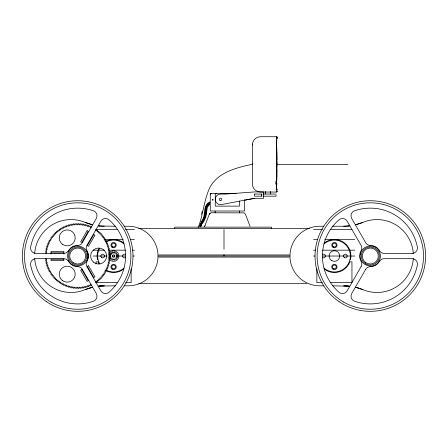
<?xml version="1.0" encoding="UTF-8"?>
<svg xmlns="http://www.w3.org/2000/svg" width="448" height="448" viewBox="0 0 448 448"><rect width="100%" height="100%" fill="white"/><g stroke="black" fill="none" stroke-linecap="round" stroke-linejoin="round"><path stroke-width="0.67" d="M252.398 144.973L252.398 144.816A8.092 8.092 0 0 1 260.49 136.724L276.651 136.724L277.144 137.273L276.993 137.626L277.105 137.06L276.612 136.724L276.612 137.357M276.937 165.659L276.937 164.17M276.931 166.846L276.937 165.357M276.931 166.55L276.83 176.198M276.914 170.016L276.914 169.73M276.612 185.388L276.64 183.372M276.898 171.959L276.909 170.878M276.612 142.43L276.937 137.827M276.875 173.723L276.881 172.967M276.864 174.474L276.797 177.643M276.825 176.562L276.724 180.499M276.752 179.43L276.629 183.747A10.802 0.521 -87.2 0 0 276.606 185.427M276.646 183.182L276.657 182.734M276.774 178.718L276.791 178.002M276.702 181.21L276.713 180.852M199.937 226.61L200.2 224.571M200.614 226.671C201.426 221.446 206.735 217.655 206.018 211.814M199.942 226.47L200.133 224.812M45.315 253.697L45.349 253.266L46.581 252.952L46.62 252.566L45.483 252.006L45.539 251.574L46.788 251.328L46.844 250.942L45.741 250.326L45.819 249.9L47.074 249.715L47.152 249.334L46.082 248.657L46.183 248.237L47.449 248.125L47.544 247.75L46.508 247.016L46.631 246.602L47.902 246.551L48.02 246.182L47.023 245.398L47.169 244.989L48.44 245.006L48.574 244.642L47.622 243.807L47.785 243.404L49.056 243.488L49.213 243.135L48.3 242.25L48.49 241.858L49.75 242.01L49.924 241.662L49.062 240.727L49.269 240.346L50.523 240.565L50.714 240.229L50.014 239.07L51.369 239.165L51.582 238.84L50.82 237.821L51.066 237.462L52.287 237.81L52.517 237.496L51.811 236.438L52.074 236.096L53.273 236.505L53.519 236.202L52.87 235.11L53.15 234.786L54.331 235.256L54.589 234.965L54.001 233.839L54.298 233.526L55.451 234.058L55.726 233.783L55.194 232.63L55.507 232.333L56.627 232.926L56.918 232.669L56.448 231.487L56.773 231.207L57.865 231.857L58.167 231.61L57.758 230.406L58.106 230.143L59.158 230.849L59.472 230.625L59.13 229.398L59.483 229.158L60.502 229.914L60.827 229.706L60.547 228.469L60.917 228.239L61.891 229.051L62.227 228.861L62.014 227.606L62.395 227.399L63.325 228.262L63.672 228.088L63.521 226.828L63.913 226.638L64.798 227.55L65.15 227.394L65.066 226.122L65.47 225.96L66.304 226.912L66.668 226.772L66.651 225.506L67.06 225.361L67.844 226.358L68.214 226.24L68.264 224.969L68.678 224.846L69.412 225.882L69.787 225.781L69.899 224.521L70.325 224.414L71.002 225.49L71.378 225.411L71.562 224.151L71.988 224.073L72.61 225.182L72.99 225.12L73.237 223.877L73.668 223.821L74.228 224.958L74.614 224.918L74.928 223.686L75.359 223.653L75.858 224.823L76.244 224.801L76.625 223.586L77.056 223.574L77.493 224.767L77.879 224.767L78.322 223.574L78.753 223.586L79.128 224.801L79.52 224.823L80.018 223.653L80.45 223.686L80.763 224.918L81.15 224.958L81.71 223.821L82.141 223.877L82.387 225.12L82.768 225.182L83.39 224.073L83.815 224.151L84 225.411L84.375 225.49L85.053 224.414L85.473 224.521L85.59 225.781L85.966 225.882L86.699 224.846L87.114 224.969L87.164 226.24L87.534 226.358L88.318 225.361L88.726 225.506L88.71 226.772L89.068 226.912L89.908 225.96L90.306 226.122L90.227 227.394L90.58 227.55L91.465 226.638L91.857 226.828M206.069 211.014L206.618 207.278L208.667 204.462M276.914 138.068L276.864 138.606M205.1 214.155C205.47 210.263 205.178 205.576 209.031 203.23M201.314 226.246L201.729 224.375L204.075 221.032L205.811 217.213L207.379 207.206L209.742 204.406M200.642 226.005L201.202 223.894L203.588 220.506L205.218 216.815L206.646 207.194L209.423 203.795M201.55 214.194L202.222 211.366M204.91 215.286L203.358 219.531L200.519 223.726M198.29 227.377C203.196 214.458 203.868 200.239 209.787 187.678C217.846 172.228 236.438 167.686 252.118 164.321M252.431 163.722L252.448 164.304M204.702 226.313L209.429 213.892L210.986 212.806M200.39 224.022L202.826 220.438L204.333 217.302L206.181 206.528L207.71 204.439L209.927 202.507M276.987 189.504L276.612 189.655L276.612 189.162M209.3 214.172L210.078 213.164M277.082 184.061L277.082 183.719M111.026 254.358L111.401 253.893L111.082 253.585A1.551 1.551 0 0 1 110.807 252.806L111.076 252.594A1.546 1.546 0 0 1 111.776 253.036C111.804 253.719 112.907 253.187 112.386 252.739A1.551 1.551 0 0 1 112.482 251.916L112.812 251.838A1.551 1.551 0 0 1 113.254 252.543C112.98 253.17 114.206 253.17 113.932 252.543A1.546 1.546 0 0 1 114.374 251.838L114.705 251.916A1.551 1.551 0 0 1 114.8 252.739C114.587 254.302 115.78 252.146 116.379 252.806A1.551 1.551 0 0 1 116.105 253.585C115.237 254.906 117.247 253.478 117.499 254.335A1.546 1.546 0 0 1 116.911 254.918C116.239 254.789 116.514 255.987 117.062 255.584A1.546 1.546 0 0 1 117.846 255.853C117.986 256.732 115.562 256.323 116.911 257.13A1.551 1.551 0 0 1 117.499 257.718L117.348 258.026A1.551 1.551 0 0 1 116.53 257.93C116.206 257.326 115.444 258.283 116.105 258.462A1.546 1.546 0 0 1 116.379 259.241C115.606 259.655 114.391 257.757 114.811 259.728C114.274 261.346 113.658 257.768 113.254 259.51A1.551 1.551 0 0 1 112.818 260.21C111.927 260.154 112.868 257.874 111.776 259.017A1.551 1.551 0 0 1 111.076 259.459C110.298 259.017 112.134 257.376 110.656 257.93A1.551 1.551 0 0 1 109.838 258.026L109.687 257.718A1.546 1.546 0 0 1 110.275 257.13C111.63 256.323 109.2 256.732 109.34 255.853A1.551 1.551 0 0 1 110.124 255.584C110.673 255.987 110.947 254.789 110.275 254.918A1.551 1.551 0 0 1 109.687 254.335L109.838 254.027A1.551 1.551 0 0 1 110.656 254.117L111.026 254.358L111.317 253.982M204.226 226.766L205.005 225.758M201.001 221.771C206.595 216.832 202.227 207.816 207.995 203.235M277.105 189.286L276.612 189.655M208.314 203.857L209.821 202.597M207.956 203.269L209.586 201.919M95.894 282.895L96.247 282.649L95.906 281.428L96.219 281.198L97.272 281.904L97.614 281.641L97.21 280.437L97.507 280.196L98.599 280.846L98.93 280.56L98.459 279.384L98.745 279.126L99.87 279.714L100.184 279.418L99.652 278.264L99.926 277.99L101.08 278.522L101.377 278.208L100.789 277.082L101.046 276.797L102.228 277.267L102.508 276.937L101.858 275.845L102.099 275.542L103.303 275.951L103.566 275.61L102.861 274.551L103.09 274.243L104.311 274.585L104.558 274.226L103.796 273.213L104.009 272.888L105.246 273.168L105.47 272.798L104.658 271.818L104.854 271.488L106.21 271.51L105.448 270.39L105.627 270.043L106.887 270.194L107.072 269.802L106.165 268.918L106.322 268.559L107.587 268.643L107.755 268.246L106.798 267.406L106.938 267.047L108.209 267.064L108.354 266.655L107.358 265.866L107.475 265.502L108.746 265.451L108.87 265.037L107.828 264.303L107.929 263.928L109.194 263.81L109.295 263.39L108.22 262.713L108.304 262.332L109.558 262.153L109.637 261.727L108.528 261.106L108.59 260.725L109.838 260.473L109.894 260.047L108.752 259.487L108.797 259.101L110.023 258.787L110.057 258.356L108.892 257.852L108.914 257.466L110.124 257.09L110.135 256.659L108.942 256.217L108.942 255.83L110.135 255.394L110.124 254.957L108.914 254.582L108.892 254.195L110.057 253.697L110.023 253.266L108.797 252.952L108.752 252.566L109.894 252.006L109.838 251.574L108.59 251.328L108.528 250.942L109.637 250.326L109.558 249.9L108.304 249.715L108.22 249.334L109.295 248.657L109.194 248.237L107.929 248.125L107.828 247.75L108.87 247.016L108.746 246.602L107.475 246.551L107.358 246.182L108.354 245.398L108.209 244.989L106.938 245.006L106.798 244.642L107.755 243.807L107.587 243.404L106.322 243.488L106.165 243.135L107.072 242.25L106.887 241.858L105.627 242.01L105.448 241.662L106.31 240.727L106.103 240.346L104.854 240.565L104.658 240.229L105.47 239.254L105.246 238.885L104.009 239.165L103.796 238.84L104.558 237.821L104.311 237.462L103.09 237.81L102.861 237.496L103.566 236.438L103.303 236.096L102.099 236.505L101.858 236.202L102.508 235.11L102.228 234.786L101.046 235.256L100.789 234.965L101.377 233.839L101.08 233.526L99.926 234.058L99.652 233.783L100.184 232.635L99.87 232.333L98.745 232.926L98.459 232.669L98.93 231.487L98.599 231.207L97.507 231.857L97.21 231.61L97.614 230.406L97.272 230.143L96.219 230.849L95.906 230.625L96.247 229.398L95.894 229.158M91.857 285.225L91.465 285.41L90.58 284.502L90.222 284.659L90.306 285.925L89.908 286.093L89.068 285.135L88.71 285.275L88.726 286.546L88.318 286.692L87.534 285.69L87.164 285.813L87.114 287.078L86.699 287.202L85.966 286.166L85.59 286.266L85.473 287.532L85.053 287.633L84.375 286.558L83.994 286.642L83.815 287.896L83.39 287.974L82.768 286.866L82.387 286.927L82.141 288.17L81.71 288.232L81.15 287.09L80.763 287.129L80.45 288.361L80.018 288.394L79.52 287.23L79.128 287.246L78.753 288.462L78.322 288.473L77.879 287.28L77.493 287.28L77.056 288.473L76.625 288.462L76.244 287.246L75.858 287.23L75.359 288.394L74.928 288.361L74.614 287.129L74.228 287.09L73.668 288.232L73.237 288.17L72.99 286.927L72.61 286.866L71.988 287.974L71.562 287.896L71.378 286.642L71.002 286.558L70.325 287.633L69.899 287.532L69.787 286.266L69.412 286.166L68.678 287.202L68.264 287.078L68.214 285.813L67.844 285.69L67.06 286.692L66.651 286.546L66.668 285.275L66.304 285.135L65.47 286.093L65.066 285.925L65.15 284.659L64.798 284.502L63.913 285.41L63.521 285.225L63.672 283.965L63.325 283.786L62.39 284.648L62.014 284.441L62.227 283.192L61.891 282.996L60.917 283.808L60.547 283.584L60.827 282.346L60.502 282.134L59.483 282.895L59.13 282.649L59.472 281.428L59.158 281.198L58.106 281.904L57.758 281.641L58.167 280.437L57.865 280.196L56.773 280.846L56.448 280.56L56.918 279.384L56.627 279.121L55.507 279.714L55.194 279.418L55.726 278.264L55.451 277.99L54.298 278.522L53.995 278.208L54.589 277.082L54.331 276.797L53.15 277.267L52.87 276.937L53.519 275.845L53.273 275.542L52.074 275.951L51.811 275.61L52.517 274.551L52.287 274.238L51.066 274.585L50.82 274.226L51.582 273.213L51.369 272.888L50.014 272.983L50.714 271.818L50.523 271.488L49.269 271.701L49.062 271.32L49.924 270.39L49.75 270.043L48.49 270.194L48.3 269.802L49.213 268.918L49.056 268.559L47.785 268.643L47.622 268.246L48.574 267.406L48.44 267.047L47.169 267.064L47.023 266.655L48.02 265.866L47.902 265.502L46.631 265.451L46.508 265.037L47.544 264.303L47.449 263.928L46.183 263.81L46.082 263.39L47.152 262.713L47.074 262.332L45.819 262.153L45.741 261.727L46.844 261.106L46.788 260.725L45.539 260.473L45.483 260.047L46.62 259.487L46.581 259.101L45.349 258.787L45.315 258.356M85.053 289.666L92.686 287.241A50.014 50.014 0 0 0 85.053 289.666A36.445 36.445 0 0 1 34.675 258.513M362.947 222.382L355.314 224.806A50.014 50.014 0 0 0 362.947 222.382A36.445 36.445 0 0 1 413.325 253.534M89.684 287.997L92.686 287.246M244.479 200.217L254.604 198.302L263.558 198.302L263.558 191.918L254.604 191.918L225.893 194.046L220.573 194.046A5.32 5.32 0 0 0 215.314 200.2A5.32 5.32 0 0 0 222.214 204.428L254.621 198.302M348.639 225.988L349.849 225.803A50.014 50.014 0 0 1 343.711 226.229L332.763 226.229M343.711 226.229L348.628 225.988M99.361 286.065L115.237 285.818M276.858 164.388L347.85 164.388M236.113 193.547L210.263 193.547L210.263 211.014L244.474 211.014L244.474 199.73M254.621 194.046L261.486 194.046L261.486 196.174L254.621 196.174L254.643 194.046M262.87 194.046L276.052 194.046M262.87 196.174L276.052 196.174L276.052 195.11M211.294 212.783L244.07 212.878L245.442 214.172L250.04 226.313M99.372 225.988L115.237 226.229M124.13 226.229L128.234 226.229A29.792 29.792 0 0 1 158.026 256.026L289.962 256.026A29.792 29.792 0 0 0 319.766 285.818L323.87 285.818M323.87 226.229L319.766 226.229A29.792 29.792 0 0 0 289.974 256.026M138.684 228.357L300.597 228.357M300.938 228.357L309.495 228.357M95.984 229.421L117.684 229.421M125.384 229.421L134.484 229.421M313.516 229.421L322.616 229.421M330.316 229.421L352.016 229.421M104.384 239.529L123.284 239.529M130.284 239.529L134.484 239.529M313.516 239.529L317.716 239.529M324.716 239.529L354.816 239.529M93.184 250.174L104.384 250.174M108.584 250.174L125.384 250.174M132.384 250.174L134.484 250.174M313.516 250.174L315.616 250.174M322.616 250.174L354.816 250.174M51.033 252.834L63.862 252.834M158.855 254.962L289.106 254.962M93.184 256.026L107.184 256.026M108.584 256.026L110.684 256.026M112.084 256.026L114.884 256.026M116.284 256.026L125.384 256.026M133.084 256.026L134.484 256.026M313.516 256.026L314.916 256.026M322.616 256.026L354.816 256.026M158.855 257.09L289.106 257.09M117.376 282.626L96.046 282.626L96.046 281.243M125.636 282.626L131.141 282.626L131.141 268.794M322.364 282.626L316.859 282.626L316.859 268.794M330.624 282.626L351.954 282.626L351.954 261.878L349.826 261.878A16.492 16.492 0 0 1 324.794 269.427M138.684 283.69L306.757 283.69M124.13 285.818L128.234 285.818A29.792 29.792 0 0 0 158.026 256.026M332.763 285.818L349.86 286.244A50.014 50.014 0 0 0 343.711 285.818L348.639 286.065M99.361 225.988L98.151 225.803A50.014 50.014 0 0 0 104.289 226.229M362.947 289.666A50.014 50.014 0 0 0 355.331 287.19L362.947 289.666A36.445 36.445 0 0 0 413.325 258.513M355.314 287.241L358.305 287.997M85.053 222.382L92.686 224.806A50.014 50.014 0 0 1 85.053 222.382A36.445 36.445 0 0 0 34.675 253.534M276.808 191.027L277.138 191.582L276.651 192.052L260.49 192.052A8.092 8.092 0 0 1 252.398 183.96L252.398 144.06M276.903 191.078C277.648 191.442 276.394 192.707 276.612 191.559M276.886 190.372L276.612 186.346M276.842 189.924L276.892 190.445M276.634 145.118L276.696 147.403M276.674 146.726L276.741 148.764M276.707 147.745L276.802 151.166M276.746 149.106L276.769 149.789M276.774 150.136L276.836 152.88M276.64 145.432L276.612 143.394M276.819 151.861L276.87 154.694M276.842 153.11L276.909 157.78M276.629 144.917L276.623 144.715A10.797 0.51 87.3 0 1 276.629 141.495A10.814 0.51 87.3 0 1 276.64 140.795A10.814 0.465 87.4 0 1 276.685 140.263A10.83 0.476 87.7 0 1 276.724 139.916M276.881 155.372L276.892 156.61M276.898 156.996L276.931 162.081M276.914 158.558L276.92 159.729M276.931 161.689L276.937 164.466M276.937 162.68L276.937 163.867M276.612 140.414L276.612 188.121M271.533 228.743L271.533 227.147L174.698 227.147L174.698 228.743M270.665 191.386L270.665 194.046M265.345 191.386L265.345 194.046M261.47 194.046L261.47 196.174M239.607 211.014L239.607 212.783M239.473 201.006L239.473 206.119L215.264 206.119L215.264 199.73M224 229.421L224 249.206M224 254.66L224 256.026M215.264 193.547L215.264 199.136M215.135 211.014L215.135 212.783M96.046 263.95L96.046 261.878L98.174 261.878A16.492 16.492 0 0 0 99.193 264.062M63.862 254.111L63.862 251.502L51.033 251.502L51.033 254.111M252.403 164.192A0.605 0.364 65.4 0 1 252.454 163.688M276.623 182.952A10.814 0.476 -87.4 0 1 276.668 181.362M276.69 146.849A10.814 0.465 87.4 0 1 276.662 145.634M275.727 181.485A60.306 0.353 82.6 0 1 275.839 182.414M275.884 182.986A60.25 0.47 82.1 0 1 275.996 183.898M275.951 183.669A60.211 0.616 81.6 0 1 276.069 184.576M276.679 188.261A10.819 0.493 -87.5 0 1 276.64 187.382A10.808 0.51 -87.3 0 1 276.623 186.217M277.021 137.827A60.239 0.599 -81.6 0 1 277.043 137.81M276.903 138.432A60.29 0.454 -82.2 0 1 276.954 138.18M276.618 140.599A60.351 0.325 -82.7 0 1 276.69 140.084M124.046 268.089A15.96 15.96 0 0 1 105.946 270.032M99.585 263.676A15.96 15.96 0 0 1 99.585 248.377M105.946 242.015A15.96 15.96 0 0 1 124.046 243.964M125.619 257.516A1.865 1.865 0 0 1 123.122 257.275A1.865 1.865 0 0 1 123.122 254.772A1.865 1.865 0 0 1 125.619 254.537M108.606 254.167A5.32 5.32 0 0 1 116.782 251.765A5.32 5.32 0 0 1 116.782 260.282A5.32 5.32 0 0 1 108.606 257.886M123.206 269.427A16.492 16.492 0 0 1 104.983 270.094M97.546 259.846A16.492 16.492 0 0 1 99.025 248.287M105.61 241.59A16.492 16.492 0 0 1 123.57 242.889M324.43 242.889A16.492 16.492 0 0 1 350.454 259.846M322.381 254.537A1.865 1.865 0 0 1 324.878 254.772A1.865 1.865 0 0 1 324.878 257.275A1.865 1.865 0 0 1 322.381 257.516M323.954 243.964A15.96 15.96 0 0 1 345.957 245.011A15.96 15.96 0 0 1 345.957 267.042A15.96 15.96 0 0 1 323.954 268.089M86.593 250.202A10.64 10.64 0 0 1 86.593 261.85M68.006 260.434A10.64 10.64 0 0 0 77.689 266.666A5.32 5.32 0 0 1 82.298 269.326L96.286 293.563A5.32 5.32 0 0 1 93.43 301.246A47.886 47.886 0 0 1 30.654 265.003A5.32 5.32 0 0 1 35.879 258.686L63.862 258.686A5.32 5.32 0 0 1 68.471 261.346M68.006 251.614A10.64 10.64 0 0 1 77.689 245.386A5.32 5.32 0 0 0 82.298 242.726L96.286 218.49A5.32 5.32 0 0 0 93.43 210.801A47.886 47.886 0 0 0 30.654 247.044A5.32 5.32 0 0 0 35.879 253.366L63.862 253.366A5.32 5.32 0 0 0 68.471 250.706M210.263 194.611A1.064 1.064 0 0 1 211.327 193.547M224.101 193.547A1.064 1.064 0 0 1 224.851 193.861M215.578 193.861A1.064 1.064 0 0 1 216.334 193.547M87.797 256.026C88.273 265.664 74.138 269.92 69.238 261.576A10.102 10.102 0 0 1 69.238 250.477C74.138 242.133 88.273 246.383 87.797 256.026M360.382 254.128C357.862 264.471 373.363 270.794 378.762 261.576A10.102 10.102 0 0 0 378.762 250.477C374.31 242.956 361.62 245.493 360.382 254.128M88.329 256.026L87.954 258.826L86.901 261.346A5.32 5.32 0 0 0 86.901 266.666L100.895 290.903A5.32 5.32 0 0 0 108.982 292.27A47.886 47.886 0 0 0 108.982 219.783A5.32 5.32 0 0 0 100.895 221.15L86.901 245.386A5.32 5.32 0 0 0 86.901 250.706L87.954 253.226L88.329 256.026M212.257 199.668C212.822 201.723 213.898 198.302 212.257 199.668M87.097 230.681L80.685 241.791L81.833 242.458L88.25 231.347L87.097 230.681M93.778 234.539L87.366 245.65L88.514 246.316L94.931 235.206L93.778 234.539M361.099 266.666L347.105 290.903A5.32 5.32 0 0 1 339.018 292.27A47.886 47.886 0 0 1 339.018 219.783A5.32 5.32 0 0 1 347.105 221.15L361.099 245.386A5.32 5.32 0 0 1 361.099 250.706A10.64 10.64 0 0 0 361.099 261.346A5.32 5.32 0 0 1 361.099 266.666M365.702 269.326L351.714 293.563A5.32 5.32 0 0 0 354.57 301.246A47.886 47.886 0 0 0 417.346 265.003A5.32 5.32 0 0 0 412.121 258.686L384.138 258.686A5.32 5.32 0 0 0 379.529 261.346A10.64 10.64 0 0 1 370.311 266.666A5.32 5.32 0 0 0 365.702 269.326M81.833 269.59L80.685 270.256L87.097 281.366L88.25 280.7L81.833 269.59M88.514 265.737L87.366 266.398L93.778 277.508L94.931 276.847L88.514 265.737M99.372 286.059L98.14 286.244A50.014 50.014 0 0 1 104.289 285.818L99.372 286.059M412.121 253.366L384.138 253.366A5.32 5.32 0 0 1 379.529 250.706A10.64 10.64 0 0 0 370.311 245.386A5.32 5.32 0 0 1 365.702 242.726L351.714 218.49A5.32 5.32 0 0 1 354.57 210.801A47.886 47.886 0 0 1 417.346 247.044A5.32 5.32 0 0 1 412.121 253.366M63.862 259.218L51.033 259.218L51.033 260.546L63.862 260.546L63.862 259.218M339.248 301.762A55.289 55.289 0 0 0 425.454 260.058A55.289 55.289 0 0 0 346.237 206.254A55.289 55.289 0 0 0 339.248 301.762M112.549 246.658A1.865 1.865 0 0 0 115.45 245.252A1.865 1.865 0 0 0 112.778 243.443A1.865 1.865 0 0 0 112.549 246.658M112.549 268.475A1.865 1.865 0 0 0 115.45 267.064A1.865 1.865 0 0 0 112.778 265.255A1.865 1.865 0 0 0 112.549 268.475M112.101 247.318A2.66 2.66 0 0 0 116.245 245.308A2.66 2.66 0 0 0 112.431 242.726A2.66 2.66 0 0 0 112.101 247.318M112.101 269.136A2.66 2.66 0 0 0 116.245 267.12A2.66 2.66 0 0 0 112.431 264.538A2.66 2.66 0 0 0 112.101 269.136M101.758 257.639A1.865 1.865 0 0 0 104.546 256.026A1.865 1.865 0 0 0 101.758 254.414A1.865 1.865 0 0 0 101.758 257.639M112.98 257.085A1.226 1.226 0 0 0 114.817 256.026A1.226 1.226 0 0 0 112.98 254.962A1.226 1.226 0 0 0 112.98 257.085M51.083 302.103A53.206 53.206 0 0 0 130.894 256.026A53.206 53.206 0 0 0 51.083 209.95A53.206 53.206 0 0 0 51.083 302.103M343.711 302.103A53.206 53.206 0 0 0 423.517 256.026A53.206 53.206 0 0 0 343.711 209.95A53.206 53.206 0 0 0 343.711 302.103M331.744 260.635A5.32 5.32 0 0 0 339.73 256.026A5.32 5.32 0 0 0 331.744 251.418A5.32 5.32 0 0 0 331.744 260.635M344.383 257.639A1.865 1.865 0 0 0 347.178 256.026A1.865 1.865 0 0 0 344.383 254.414A1.865 1.865 0 0 0 344.383 257.639M333.474 246.73A1.865 1.865 0 0 0 336.269 245.118A1.865 1.865 0 0 0 333.474 243.505A1.865 1.865 0 0 0 333.474 246.73M333.474 268.542A1.865 1.865 0 0 0 336.269 266.93A1.865 1.865 0 0 0 333.474 265.317A1.865 1.865 0 0 0 333.474 268.542M333.077 269.237A2.66 2.66 0 0 0 337.064 266.93A2.66 2.66 0 0 0 333.077 264.628A2.66 2.66 0 0 0 333.077 269.237M333.077 247.419A2.66 2.66 0 0 0 337.064 245.118A2.66 2.66 0 0 0 333.077 242.816A2.66 2.66 0 0 0 333.077 247.419M365.792 263.855A9.044 9.044 0 0 0 379.355 256.026A9.044 9.044 0 0 0 365.792 248.192A9.044 9.044 0 0 0 365.792 263.855M365.719 262.55A7.98 7.98 0 0 0 378.258 256.743A7.98 7.98 0 0 0 366.957 248.78A7.98 7.98 0 0 0 365.719 262.55M62.849 244.563A7.98 7.98 0 0 0 75.18 238.325A7.98 7.98 0 0 0 63.61 230.759A7.98 7.98 0 0 0 62.849 244.563M62.255 280.42A7.98 7.98 0 0 0 75.107 275.335A7.98 7.98 0 0 0 64.277 266.745A7.98 7.98 0 0 0 62.255 280.42M93.458 262.097A7.98 7.98 0 0 0 106.484 257.477A7.98 7.98 0 0 0 95.973 248.5A7.98 7.98 0 0 0 93.458 262.097M73.091 262.55A7.98 7.98 0 0 0 85.635 256.743A7.98 7.98 0 0 0 74.334 248.78A7.98 7.98 0 0 0 73.091 262.55M73.164 263.855A9.044 9.044 0 0 0 86.733 256.026A9.044 9.044 0 0 0 73.164 248.192A9.044 9.044 0 0 0 73.164 263.855M46.62 301.762A55.289 55.289 0 0 0 132.826 260.058A55.289 55.289 0 0 0 53.614 206.254A55.289 55.289 0 0 0 46.62 301.762M219.985 200.379A1.17 1.17 0 0 0 221.743 199.366A1.17 1.17 0 0 0 219.985 198.352A1.17 1.17 0 0 0 219.985 200.379"/></g></svg>
